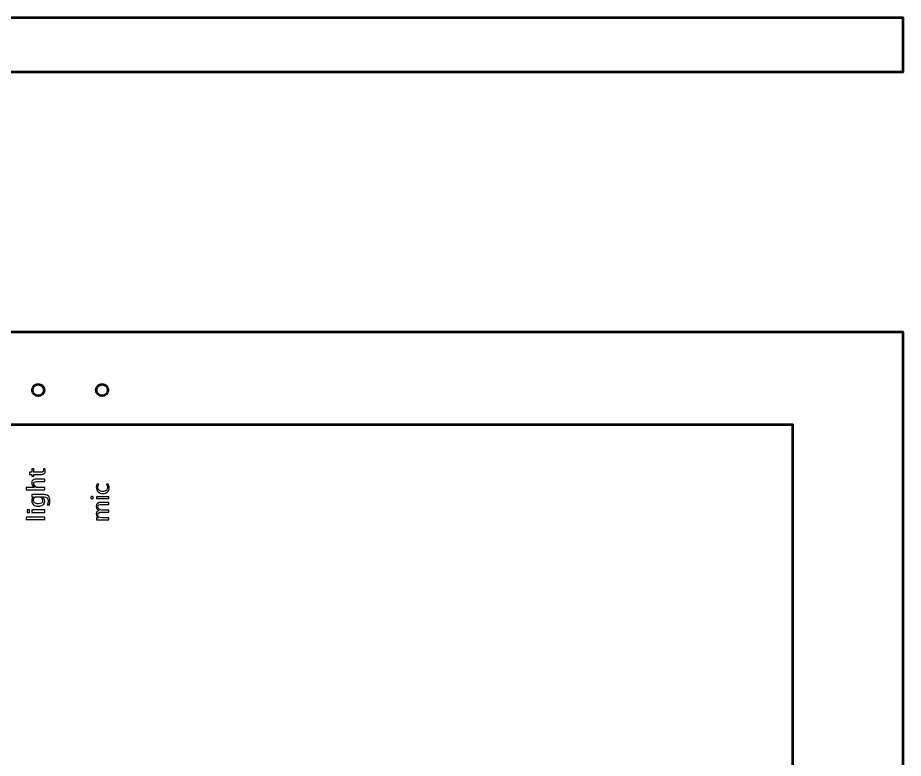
# Model space of a CAD drawing. Header units: centimetres. Extents: x -69 to 69, y -115 to 104.
# Drawn here: x -44.15 to -28.9, y 38.71 to 51.47 of the extents above; entities that cross this region are included whole.
import ezdxf

# ---------------------------------------------------------------- set-up
doc = ezdxf.new("R2010")
doc.units = ezdxf.units.CM
doc.header["$MEASUREMENT"] = 0
doc.layers.add('Layer 1', color=7, linetype='Continuous')

msp = doc.modelspace()

# ---------------------------------------------------------------- linework, layer by layer
at = {"layer": 'Layer 1', "lineweight": 53}
for points in [[(-58.1, 50.535), (-28.9, 50.535), (-28.9, 51.465), (-58.1, 51.465), (-58.1, 50.535)], [(-58.1, 25.95), (-28.9, 25.95), (-28.9, 46.05), (-58.1, 46.05), (-58.1, 25.95)], [(-56.2, 27.55), (-30.8, 27.55), (-30.8, 44.45), (-56.2, 44.45), (-56.2, 27.55)]]:
    msp.add_lwpolyline(points, close=True, dxfattribs=at)
for centre in [(-43.8, 45.05), (-42.7, 45.05)]:
    msp.add_ellipse(centre, major_axis=(0, 0.1), ratio=1, dxfattribs=at)
at = {"layer": 'Layer 1'}
for points, knots in [([(-43.6843, 43.69339), (-43.68084, 43.68083), (-43.67915, 43.66989), (-43.67915, 43.66065), (-43.67915, 43.66065), (-43.67915, 43.63991), (-43.68508, 43.62375), (-43.69693, 43.61218), (-43.69693, 43.61218), (-43.70878, 43.60054), (-43.72522, 43.59475), (-43.74632, 43.59475), (-43.74632, 43.59475), (-43.74632, 43.59475), (-43.87812, 43.59475), (-43.87812, 43.59475), (-43.87812, 43.59475), (-43.87812, 43.59475), (-43.87812, 43.56667), (-43.87812, 43.56667), (-43.87812, 43.56667), (-43.87812, 43.56667), (-43.90859, 43.56667), (-43.90859, 43.56667), (-43.90859, 43.56667), (-43.90859, 43.56667), (-43.90859, 43.59475), (-43.90859, 43.59475), (-43.90859, 43.59475), (-43.90859, 43.59475), (-43.94916, 43.59475), (-43.94916, 43.59475), (-43.94916, 43.59475), (-43.94916, 43.59475), (-43.95304, 43.63539), (-43.95304, 43.63539), (-43.95304, 43.63539), (-43.95304, 43.63539), (-43.90859, 43.63539), (-43.90859, 43.63539), (-43.90859, 43.63539), (-43.90859, 43.63539), (-43.90859, 43.69424), (-43.90859, 43.69424), (-43.90859, 43.69424), (-43.90859, 43.69424), (-43.87812, 43.69424), (-43.87812, 43.69424), (-43.87812, 43.69424), (-43.87812, 43.69424), (-43.87812, 43.63539), (-43.87812, 43.63539), (-43.87812, 43.63539), (-43.87812, 43.63539), (-43.75366, 43.63539), (-43.75366, 43.63539), (-43.75366, 43.63539), (-43.72431, 43.63539), (-43.70963, 43.64816), (-43.70963, 43.67363), (-43.70963, 43.67363), (-43.70963, 43.67907), (-43.71055, 43.68563), (-43.71231, 43.69339), (-43.71231, 43.69339), (-43.71231, 43.69339), (-43.6843, 43.69339), (-43.6843, 43.69339)], [0, 0, 0, 0, 0.05555556, 0.05555556, 0.05555556, 0.05555556, 0.11111111, 0.11111111, 0.11111111, 0.11111111, 0.16666667, 0.16666667, 0.16666667, 0.16666667, 0.22222222, 0.22222222, 0.22222222, 0.22222222, 0.27777778, 0.27777778, 0.27777778, 0.27777778, 0.33333333, 0.33333333, 0.33333333, 0.33333333, 0.38888889, 0.38888889, 0.38888889, 0.38888889, 0.44444444, 0.44444444, 0.44444444, 0.44444444, 0.5, 0.5, 0.5, 0.5, 0.55555556, 0.55555556, 0.55555556, 0.55555556, 0.61111111, 0.61111111, 0.61111111, 0.61111111, 0.66666667, 0.66666667, 0.66666667, 0.66666667, 0.72222222, 0.72222222, 0.72222222, 0.72222222, 0.77777778, 0.77777778, 0.77777778, 0.77777778, 0.83333333, 0.83333333, 0.83333333, 0.83333333, 0.88888889, 0.88888889, 0.88888889, 0.88888889, 1, 1, 1, 1]), ([(-43.68423, 43.33031), (-43.68423, 43.33031), (-44.01062, 43.33031), (-44.01062, 43.33031), (-44.01062, 43.33031), (-44.01062, 43.33031), (-44.01062, 43.37095), (-44.01062, 43.37095), (-44.01062, 43.37095), (-44.01062, 43.37095), (-43.86619, 43.37095), (-43.86619, 43.37095), (-43.86619, 43.37095), (-43.89759, 43.39247), (-43.91325, 43.41886), (-43.91325, 43.45004), (-43.91325, 43.45004), (-43.91325, 43.46966), (-43.90711, 43.48525), (-43.89477, 43.49675), (-43.89477, 43.49675), (-43.88249, 43.50825), (-43.86591, 43.51403), (-43.84517, 43.51403), (-43.84517, 43.51403), (-43.84517, 43.51403), (-43.68423, 43.51403), (-43.68423, 43.51403), (-43.68423, 43.51403), (-43.68423, 43.51403), (-43.68423, 43.4734), (-43.68423, 43.4734), (-43.68423, 43.4734), (-43.68423, 43.4734), (-43.8319, 43.4734), (-43.8319, 43.4734), (-43.8319, 43.4734), (-43.84855, 43.4734), (-43.86041, 43.47093), (-43.86746, 43.46606), (-43.86746, 43.46606), (-43.87459, 43.46112), (-43.87812, 43.453), (-43.87812, 43.44165), (-43.87812, 43.44165), (-43.87812, 43.41667), (-43.86182, 43.3931), (-43.82922, 43.37095), (-43.82922, 43.37095), (-43.82922, 43.37095), (-43.68423, 43.37095), (-43.68423, 43.37095), (-43.68423, 43.37095), (-43.68423, 43.37095), (-43.68423, 43.33031), (-43.68423, 43.33031)], [0, 0, 0, 0, 0.06666667, 0.06666667, 0.06666667, 0.06666667, 0.13333333, 0.13333333, 0.13333333, 0.13333333, 0.2, 0.2, 0.2, 0.2, 0.26666667, 0.26666667, 0.26666667, 0.26666667, 0.33333333, 0.33333333, 0.33333333, 0.33333333, 0.4, 0.4, 0.4, 0.4, 0.46666667, 0.46666667, 0.46666667, 0.46666667, 0.53333333, 0.53333333, 0.53333333, 0.53333333, 0.6, 0.6, 0.6, 0.6, 0.66666667, 0.66666667, 0.66666667, 0.66666667, 0.73333333, 0.73333333, 0.73333333, 0.73333333, 0.8, 0.8, 0.8, 0.8, 0.86666667, 0.86666667, 0.86666667, 0.86666667, 1, 1, 1, 1]), ([(-42.59375, 43.42684), (-42.58402, 43.41061), (-42.57915, 43.39128), (-42.57915, 43.36898), (-42.57915, 43.36898), (-42.57915, 43.33878), (-42.58896, 43.31444), (-42.60864, 43.29589), (-42.60864, 43.29589), (-42.62833, 43.27733), (-42.6538, 43.26809), (-42.68512, 43.26809), (-42.68512, 43.26809), (-42.71998, 43.26809), (-42.74806, 43.27811), (-42.76923, 43.29807), (-42.76923, 43.29807), (-42.79039, 43.31804), (-42.80097, 43.34471), (-42.80097, 43.37808), (-42.80097, 43.37808), (-42.80097, 43.39664), (-42.79752, 43.41308), (-42.79067, 43.42726), (-42.79067, 43.42726), (-42.79067, 43.42726), (-42.7561, 43.42726), (-42.7561, 43.42726), (-42.7561, 43.42726), (-42.76711, 43.41152), (-42.77261, 43.39473), (-42.77261, 43.37681), (-42.77261, 43.37681), (-42.77261, 43.35515), (-42.76485, 43.33744), (-42.74926, 43.32354), (-42.74926, 43.32354), (-42.73374, 43.30971), (-42.71328, 43.3028), (-42.68802, 43.3028), (-42.68802, 43.3028), (-42.66311, 43.3028), (-42.6435, 43.30929), (-42.6291, 43.32234), (-42.6291, 43.32234), (-42.61471, 43.33533), (-42.60751, 43.35282), (-42.60751, 43.37477), (-42.60751, 43.37477), (-42.60751, 43.39318), (-42.61365, 43.41061), (-42.62593, 43.42684), (-42.62593, 43.42684), (-42.62593, 43.42684), (-42.59375, 43.42684), (-42.59375, 43.42684)], [0, 0, 0, 0, 0.06666667, 0.06666667, 0.06666667, 0.06666667, 0.13333333, 0.13333333, 0.13333333, 0.13333333, 0.2, 0.2, 0.2, 0.2, 0.26666667, 0.26666667, 0.26666667, 0.26666667, 0.33333333, 0.33333333, 0.33333333, 0.33333333, 0.4, 0.4, 0.4, 0.4, 0.46666667, 0.46666667, 0.46666667, 0.46666667, 0.53333333, 0.53333333, 0.53333333, 0.53333333, 0.6, 0.6, 0.6, 0.6, 0.66666667, 0.66666667, 0.66666667, 0.66666667, 0.73333333, 0.73333333, 0.73333333, 0.73333333, 0.8, 0.8, 0.8, 0.8, 0.86666667, 0.86666667, 0.86666667, 0.86666667, 1, 1, 1, 1]), ([(-43.60972, 43.06721), (-43.60972, 43.06721), (-43.64486, 43.072), (-43.64486, 43.072), (-43.64486, 43.072), (-43.63385, 43.09557), (-43.62835, 43.11892), (-43.62835, 43.14199), (-43.62835, 43.14199), (-43.62835, 43.18778), (-43.65262, 43.21072), (-43.70109, 43.21072), (-43.70109, 43.21072), (-43.70109, 43.21072), (-43.73637, 43.21072), (-43.73637, 43.21072), (-43.73637, 43.21072), (-43.72148, 43.20366), (-43.70991, 43.19364), (-43.70166, 43.18059), (-43.70166, 43.18059), (-43.6934, 43.16754), (-43.68931, 43.153), (-43.68931, 43.13699), (-43.68931, 43.13699), (-43.68931, 43.10982), (-43.69905, 43.0883), (-43.71852, 43.07243), (-43.71852, 43.07243), (-43.73799, 43.05655), (-43.76438, 43.04858), (-43.79768, 43.04858), (-43.79768, 43.04858), (-43.83176, 43.04858), (-43.85956, 43.05761), (-43.88108, 43.07567), (-43.88108, 43.07567), (-43.90253, 43.09381), (-43.91325, 43.11716), (-43.91325, 43.14588), (-43.91325, 43.14588), (-43.91325, 43.17099), (-43.90309, 43.19265), (-43.8827, 43.21072), (-43.8827, 43.21072), (-43.8827, 43.21072), (-43.90859, 43.21072), (-43.90859, 43.21072), (-43.90859, 43.21072), (-43.90859, 43.21072), (-43.90859, 43.25135), (-43.90859, 43.25135), (-43.90859, 43.25135), (-43.90859, 43.25135), (-43.74547, 43.25135), (-43.74547, 43.25135), (-43.74547, 43.25135), (-43.71041, 43.25135), (-43.68444, 43.24952), (-43.66758, 43.24585), (-43.66758, 43.24585), (-43.65072, 43.24225), (-43.63689, 43.23534), (-43.62616, 43.22532), (-43.62616, 43.22532), (-43.60733, 43.20754), (-43.59787, 43.17974), (-43.59787, 43.14199), (-43.59787, 43.14199), (-43.59787, 43.1161), (-43.60182, 43.0912), (-43.60972, 43.06721)], [0, 0, 0, 0, 0.05263158, 0.05263158, 0.05263158, 0.05263158, 0.10526316, 0.10526316, 0.10526316, 0.10526316, 0.15789474, 0.15789474, 0.15789474, 0.15789474, 0.21052632, 0.21052632, 0.21052632, 0.21052632, 0.26315789, 0.26315789, 0.26315789, 0.26315789, 0.31578947, 0.31578947, 0.31578947, 0.31578947, 0.36842105, 0.36842105, 0.36842105, 0.36842105, 0.42105263, 0.42105263, 0.42105263, 0.42105263, 0.47368421, 0.47368421, 0.47368421, 0.47368421, 0.52631579, 0.52631579, 0.52631579, 0.52631579, 0.57894737, 0.57894737, 0.57894737, 0.57894737, 0.63157895, 0.63157895, 0.63157895, 0.63157895, 0.68421053, 0.68421053, 0.68421053, 0.68421053, 0.73684211, 0.73684211, 0.73684211, 0.73684211, 0.78947368, 0.78947368, 0.78947368, 0.78947368, 0.84210526, 0.84210526, 0.84210526, 0.84210526, 0.89473684, 0.89473684, 0.89473684, 0.89473684, 1, 1, 1, 1]), ([(-43.76184, 43.21072), (-43.76184, 43.21072), (-43.8549, 43.21072), (-43.8549, 43.21072), (-43.8549, 43.21072), (-43.87346, 43.19279), (-43.88277, 43.17325), (-43.88277, 43.15215), (-43.88277, 43.15215), (-43.88277, 43.13339), (-43.87529, 43.11871), (-43.86026, 43.10813), (-43.86026, 43.10813), (-43.84531, 43.09747), (-43.82449, 43.09218), (-43.79796, 43.09218), (-43.79796, 43.09218), (-43.74921, 43.09218), (-43.72487, 43.10947), (-43.72487, 43.14411), (-43.72487, 43.14411), (-43.72487, 43.16768), (-43.73722, 43.1899), (-43.76184, 43.21072)], [0, 0, 0, 0, 0.14285714, 0.14285714, 0.14285714, 0.14285714, 0.28571429, 0.28571429, 0.28571429, 0.28571429, 0.42857143, 0.42857143, 0.42857143, 0.42857143, 0.57142857, 0.57142857, 0.57142857, 0.57142857, 0.71428571, 0.71428571, 0.71428571, 0.71428571, 1, 1, 1, 1]), ([(-42.84966, 43.19732), (-42.84966, 43.19125), (-42.8517, 43.18603), (-42.85587, 43.18172), (-42.85587, 43.18172), (-42.85996, 43.17742), (-42.86525, 43.1753), (-42.8716, 43.1753), (-42.8716, 43.1753), (-42.87788, 43.1753), (-42.88317, 43.17742), (-42.8874, 43.18172), (-42.8874, 43.18172), (-42.89157, 43.18603), (-42.89368, 43.19125), (-42.89368, 43.19732), (-42.89368, 43.19732), (-42.89368, 43.20353), (-42.89157, 43.20882), (-42.8874, 43.21319), (-42.8874, 43.21319), (-42.88317, 43.21757), (-42.87788, 43.21975), (-42.8716, 43.21975), (-42.8716, 43.21975), (-42.86553, 43.21975), (-42.86031, 43.21757), (-42.85608, 43.21319), (-42.85608, 43.21319), (-42.85177, 43.20882), (-42.84966, 43.20353), (-42.84966, 43.19732)], [0, 0, 0, 0, 0.11111111, 0.11111111, 0.11111111, 0.11111111, 0.22222222, 0.22222222, 0.22222222, 0.22222222, 0.33333333, 0.33333333, 0.33333333, 0.33333333, 0.44444444, 0.44444444, 0.44444444, 0.44444444, 0.55555556, 0.55555556, 0.55555556, 0.55555556, 0.66666667, 0.66666667, 0.66666667, 0.66666667, 0.77777778, 0.77777778, 0.77777778, 0.77777778, 1, 1, 1, 1]), ([(-42.58423, 43.21383), (-42.58423, 43.21383), (-42.58423, 43.17996), (-42.58423, 43.17996), (-42.58423, 43.17996), (-42.58423, 43.17996), (-42.7959, 43.17996), (-42.7959, 43.17996), (-42.7959, 43.17996), (-42.7959, 43.17996), (-42.7959, 43.21383), (-42.7959, 43.21383), (-42.7959, 43.21383), (-42.7959, 43.21383), (-42.58423, 43.21383), (-42.58423, 43.21383)], [0, 0, 0, 0, 0.2, 0.2, 0.2, 0.2, 0.4, 0.4, 0.4, 0.4, 0.6, 0.6, 0.6, 0.6, 1, 1, 1, 1]), ([(-42.58423, 43.11589), (-42.58423, 43.11589), (-42.58423, 43.08203), (-42.58423, 43.08203), (-42.58423, 43.08203), (-42.58423, 43.08203), (-42.70594, 43.08203), (-42.70594, 43.08203), (-42.70594, 43.08203), (-42.72943, 43.08203), (-42.74637, 43.07843), (-42.75688, 43.07116), (-42.75688, 43.07116), (-42.76739, 43.06397), (-42.77261, 43.05176), (-42.77261, 43.03469), (-42.77261, 43.03469), (-42.77261, 43.02022), (-42.76598, 43.00787), (-42.75272, 42.99771), (-42.75272, 42.99771), (-42.73952, 42.98763), (-42.72365, 42.98255), (-42.70509, 42.98255), (-42.70509, 42.98255), (-42.70509, 42.98255), (-42.58423, 42.98255), (-42.58423, 42.98255), (-42.58423, 42.98255), (-42.58423, 42.98255), (-42.58423, 42.94868), (-42.58423, 42.94868), (-42.58423, 42.94868), (-42.58423, 42.94868), (-42.7101, 42.94868), (-42.7101, 42.94868), (-42.7101, 42.94868), (-42.7518, 42.94868), (-42.77261, 42.93259), (-42.77261, 42.90049), (-42.77261, 42.90049), (-42.77261, 42.8856), (-42.76633, 42.87333), (-42.75384, 42.86366), (-42.75384, 42.86366), (-42.74136, 42.85399), (-42.72513, 42.8492), (-42.70509, 42.8492), (-42.70509, 42.8492), (-42.70509, 42.8492), (-42.58423, 42.8492), (-42.58423, 42.8492), (-42.58423, 42.8492), (-42.58423, 42.8492), (-42.58423, 42.81533), (-42.58423, 42.81533), (-42.58423, 42.81533), (-42.58423, 42.81533), (-42.7959, 42.81533), (-42.7959, 42.81533), (-42.7959, 42.81533), (-42.7959, 42.81533), (-42.7959, 42.8492), (-42.7959, 42.8492), (-42.7959, 42.8492), (-42.7959, 42.8492), (-42.76266, 42.8492), (-42.76266, 42.8492), (-42.76266, 42.8492), (-42.76266, 42.8492), (-42.76266, 42.85004), (-42.76266, 42.85004), (-42.76266, 42.85004), (-42.7882, 42.86507), (-42.80097, 42.88694), (-42.80097, 42.9158), (-42.80097, 42.9158), (-42.80097, 42.93026), (-42.79695, 42.94282), (-42.78891, 42.95362), (-42.78891, 42.95362), (-42.78087, 42.96434), (-42.77035, 42.97175), (-42.7573, 42.9757), (-42.7573, 42.9757), (-42.78644, 42.99144), (-42.80097, 43.01486), (-42.80097, 43.04604), (-42.80097, 43.04604), (-42.80097, 43.09261), (-42.77226, 43.11589), (-42.71476, 43.11589), (-42.71476, 43.11589), (-42.71476, 43.11589), (-42.58423, 43.11589), (-42.58423, 43.11589)], [0, 0, 0, 0, 0.04, 0.04, 0.04, 0.04, 0.08, 0.08, 0.08, 0.08, 0.12, 0.12, 0.12, 0.12, 0.16, 0.16, 0.16, 0.16, 0.2, 0.2, 0.2, 0.2, 0.24, 0.24, 0.24, 0.24, 0.28, 0.28, 0.28, 0.28, 0.32, 0.32, 0.32, 0.32, 0.36, 0.36, 0.36, 0.36, 0.4, 0.4, 0.4, 0.4, 0.44, 0.44, 0.44, 0.44, 0.48, 0.48, 0.48, 0.48, 0.52, 0.52, 0.52, 0.52, 0.56, 0.56, 0.56, 0.56, 0.6, 0.6, 0.6, 0.6, 0.64, 0.64, 0.64, 0.64, 0.68, 0.68, 0.68, 0.68, 0.72, 0.72, 0.72, 0.72, 0.76, 0.76, 0.76, 0.76, 0.8, 0.8, 0.8, 0.8, 0.84, 0.84, 0.84, 0.84, 0.88, 0.88, 0.88, 0.88, 0.92, 0.92, 0.92, 0.92, 1, 1, 1, 1]), ([(-43.94966, 42.94402), (-43.94966, 42.94402), (-43.9903, 42.94402), (-43.9903, 42.94402), (-43.9903, 42.94402), (-43.9903, 42.94402), (-43.9903, 42.98466), (-43.9903, 42.98466), (-43.9903, 42.98466), (-43.9903, 42.98466), (-43.94966, 42.98466), (-43.94966, 42.98466), (-43.94966, 42.98466), (-43.94966, 42.98466), (-43.94966, 42.94402), (-43.94966, 42.94402)], [0, 0, 0, 0, 0.2, 0.2, 0.2, 0.2, 0.4, 0.4, 0.4, 0.4, 0.6, 0.6, 0.6, 0.6, 1, 1, 1, 1]), ([(-43.68423, 42.94402), (-43.68423, 42.94402), (-43.90859, 42.94402), (-43.90859, 42.94402), (-43.90859, 42.94402), (-43.90859, 42.94402), (-43.90859, 42.98466), (-43.90859, 42.98466), (-43.90859, 42.98466), (-43.90859, 42.98466), (-43.68423, 42.98466), (-43.68423, 42.98466), (-43.68423, 42.98466), (-43.68423, 42.98466), (-43.68423, 42.94402), (-43.68423, 42.94402)], [0, 0, 0, 0, 0.2, 0.2, 0.2, 0.2, 0.4, 0.4, 0.4, 0.4, 0.6, 0.6, 0.6, 0.6, 1, 1, 1, 1]), ([(-43.68423, 42.82168), (-43.68423, 42.82168), (-44.01062, 42.82168), (-44.01062, 42.82168), (-44.01062, 42.82168), (-44.01062, 42.82168), (-44.01062, 42.86232), (-44.01062, 42.86232), (-44.01062, 42.86232), (-44.01062, 42.86232), (-43.68423, 42.86232), (-43.68423, 42.86232), (-43.68423, 42.86232), (-43.68423, 42.86232), (-43.68423, 42.82168), (-43.68423, 42.82168)], [0, 0, 0, 0, 0.2, 0.2, 0.2, 0.2, 0.4, 0.4, 0.4, 0.4, 0.6, 0.6, 0.6, 0.6, 1, 1, 1, 1])]:
    msp.add_open_spline(points, degree=3, knots=knots, dxfattribs=at)

doc.saveas('drawing.dxf')
